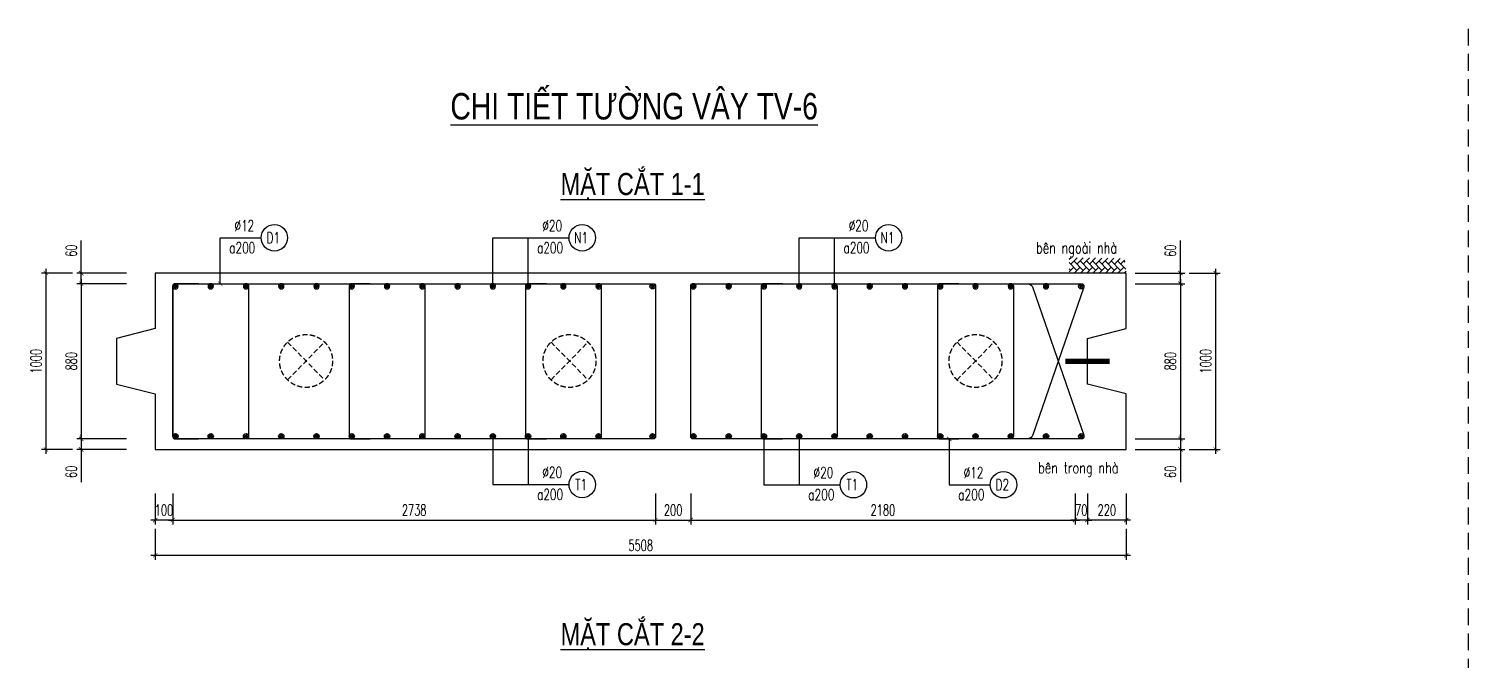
# Model space of a CAD drawing. Header units: millimetres. Extents: x -143483 to 1166745, y -1448440 to -1202244.
# Drawn here: x 269233 to 301892, y -1225931 to -1211610 of the extents above; entities that cross this region are included whole.
import ezdxf
from ezdxf.enums import TextEntityAlignment as Align

# ---------------------------------------------------------------- set-up
doc = ezdxf.new("R2010")
doc.units = ezdxf.units.MM
doc.header["$LTSCALE"] = 30
doc.header["$PDMODE"] = 3
doc.linetypes.add('DASHED', pattern=[19.05, 12.7, -6.35])
doc.layers.get('0').update_dxf_attribs({"lineweight": 9})
doc.layers.get('Defpoints').update_dxf_attribs({"lineweight": 9})
for name, color, linetype in [('ccu11-Cotthep', 9, 'Continuous'), ('ccu11-Dim', 8, 'Continuous'), ('ccu11-Hatch', 8, 'Continuous'), ('ccu11-Text', 31, 'Continuous'), ('ccu11-Thay', 7, 'Continuous'), ('ccu11-Thep', 4, 'Continuous'), ('ccu11-Thep doc', 4, 'Continuous'), ('ccu11-Thepdai', 6, 'Continuous')]:
    doc.layers.add(name, color=color, linetype=linetype)
doc.layers.add('ccu11-Khuat', color=9, linetype='DASHED', lineweight=30)
doc.styles.add('ccu11-dim', font='vnsimli.shx', dxfattribs={"width": 0.65, "bigfont": 'bigfont.shx'})
doc.styles.add('ccu11-VnAvH-B', font='VHAVANB.TTF')
doc.styles.add('ccu11-vnsimli', font='vnsimli.shx', dxfattribs={"width": 0.8, "bigfont": 'vns.shx'})
doc.styles.add('ccu11-vnsimple', font='vnsimple.shx', dxfattribs={"bigfont": 'bigfont.shx'})
doc.styles.add('ccu11_simli', font='vnsimli.shx', dxfattribs={"width": 0.8})
doc.dimstyles.new('ccu11-100', dxfattribs={"dimscale": 100, "dimtxt": 2.5, "dimasz": 1, "dimexe": 1, "dimexo": 2, "dimgap": 1, "dimtad": 1, "dimdec": 0, "dimdsep": 46, "dimtxsty": 'ccu11-dim', "dimblk": 'ARCHTICK', "dimcen": -1, "dimdle": 1, "dimclrd": 256, "dimclre": 256, "dimclrt": 3, "dimadec": 0, "dimazin": 2, "dimtfac": 0.1, "dimtdec": 0, "dimtmove": 0, "dimatfit": 1, "dimldrblk": 'ARCHTICK', "dimfxl": 0, "dimtvp": 0.833333, "dimtolj": 1, "dimtzin": 12, "dimarcsym": 0})
doc.dimstyles.new('ccu11-100x4', dxfattribs={"dimscale": 100, "dimtxt": 2.5, "dimasz": 1, "dimexe": 1, "dimexo": 2, "dimgap": 1, "dimtad": 1, "dimdec": 0, "dimlfac": 0.25, "dimdsep": 46, "dimtxsty": 'ccu11-dim', "dimblk": 'ARCHTICK', "dimcen": -1, "dimdle": 1, "dimclrd": 256, "dimclre": 256, "dimclrt": 3, "dimadec": 0, "dimazin": 2, "dimtfac": 0.1, "dimtdec": 0, "dimtmove": 0, "dimatfit": 1, "dimldrblk": 'ARCHTICK', "dimfxl": 0, "dimtvp": 0.833333, "dimtolj": 1, "dimtzin": 12, "dimarcsym": 0})

# ---------------------------------------------------------------- blocks, each defined once
blk = doc.blocks.new('MCT')
at = {"ltscale": 0.005}
for p, q in [((-0.49, 0), (0.49, 0)), ((0.35, -0.35), (-0.35, 0.35)), ((-0.35, -0.35), (0.35, 0.35)), ((0, -0.49), (0, 0.49))]:
    blk.add_line(p, q, dxfattribs=at)
blk.add_circle((0, 0), 0.492, dxfattribs=at)
blk = doc.blocks.new('*U1407')
at = {"layer": 'ccu11-Thep doc', "xscale": -121.9200000001001, "yscale": 121.9200000001001, "zscale": 121.92, "rotation": 270}
blk.add_blockref('MCT', (0, 0), dxfattribs=at)
blk = doc.blocks.new('*U1408')
at = {"layer": 'ccu11-Thep doc', "color": 0, "linetype": 'ByBlock', "lineweight": -2, "transparency": 16777216}
for p in [(0, 0), (800, 0), (1600, 0), (2400, 0), (3200, 0), (4000, 0), (4800, 0), (5600, 0), (6400, 0), (7200, 0), (8000, 0), (8800, 0), (9600, 0)]:
    blk.add_blockref('*U1407', p, dxfattribs=at)
blk = doc.blocks.new('*U1409')
at = {"layer": 'ccu11-Thep doc', "xscale": -121.9200000001001, "yscale": 121.9200000001001, "zscale": 121.92, "rotation": 270}
blk.add_blockref('MCT', (0, 0), dxfattribs=at)
blk = doc.blocks.new('*U1410')
at = {"layer": 'ccu11-Thep doc', "color": 0, "linetype": 'ByBlock', "lineweight": -2, "transparency": 16777216}
for p in [(0, 0), (800, 0), (1600, 0), (2400, 0), (3200, 0), (4000, 0), (4800, 0), (5600, 0), (6400, 0), (7200, 0), (8000, 0), (8800, 0), (9600, 0)]:
    blk.add_blockref('*U1409', p, dxfattribs=at)
blk = doc.blocks.new('*U1411')
at = {"layer": 'ccu11-Thep doc', "xscale": -121.9200000001001, "yscale": 121.9200000001001, "zscale": 121.92, "rotation": 270}
blk.add_blockref('MCT', (0, 0), dxfattribs=at)
blk = doc.blocks.new('*U1412')
at = {"layer": 'ccu11-Thep doc', "color": 0, "linetype": 'ByBlock', "lineweight": -2, "transparency": 16777216}
for p in [(0, 0), (800, 0), (1600, 0), (2400, 0), (3200, 0), (4000, 0), (4800, 0), (5600, 0), (6400, 0), (7200, 0), (8000, 0)]:
    blk.add_blockref('*U1411', p, dxfattribs=at)
blk = doc.blocks.new('*U1413')
at = {"layer": 'ccu11-Thep doc', "xscale": -121.9200000001001, "yscale": 121.9200000001001, "zscale": 121.92, "rotation": 270}
blk.add_blockref('MCT', (0, 0), dxfattribs=at)
blk = doc.blocks.new('*U1414')
at = {"layer": 'ccu11-Thep doc', "color": 0, "linetype": 'ByBlock', "lineweight": -2, "transparency": 16777216}
for p in [(0, 0), (800, 0), (1600, 0), (2400, 0), (3200, 0), (4000, 0), (4800, 0), (5600, 0), (6400, 0), (7200, 0), (8000, 0)]:
    blk.add_blockref('*U1413', p, dxfattribs=at)
blk = doc.blocks.new('_ARCHTICK')
at = {"color": 0, "linetype": 'ByBlock', "const_width": 0.15}
blk.add_lwpolyline([(-0.5, -0.5), (0.5, 0.5)], dxfattribs=at)
blk = doc.blocks.new('*D2418')
at = {"layer": 'ccu11-Dim', "linetype": 'ByBlock', "lineweight": -2, "ltscale": 30, "transparency": 16777216}
for p, q in [((270422, -1217151), (270422, -1216411)), ((271450, -1217151), (270322, -1217151)), ((270422, -1217391), (270422, -1217151)), ((271450, -1217391), (270322, -1217391)), ((270422, -1217391), (270422, -1217491))]:
    blk.add_line(p, q, dxfattribs=at)
at = {"layer": 'Defpoints', "color": 0, "linetype": 'ByBlock', "ltscale": 30, "transparency": 16777216}
for p in [(271650, -1217151), (270422, -1217391), (271650, -1217391)]:
    blk.add_point(p, dxfattribs=at)
at = {"layer": 'ccu11-Dim', "linetype": 'ByBlock', "lineweight": -2, "ltscale": 30, "transparency": 16777216, "xscale": 100, "yscale": 100, "zscale": 100}
for p, rotation in [((270422, -1217151), 270), ((270422, -1217391), 90)]:
    blk.add_blockref('_ARCHTICK', p, dxfattribs=dict(at, rotation=rotation))
at = {"layer": 'ccu11-Dim', "color": 3, "linetype": 'ByBlock', "ltscale": 30, "transparency": 16777216, "insert": (270197, -1216643), "char_height": 250, "attachment_point": 5, "rotation": 90, "style": 'ccu11-dim'}
blk.add_mtext('\\A1;60', dxfattribs=at)
blk = doc.blocks.new('*D2419')
at = {"layer": 'ccu11-Dim', "linetype": 'ByBlock', "lineweight": -2, "ltscale": 30, "transparency": 16777216}
for p, q in [((271450, -1217391), (270322, -1217391)), ((270422, -1217291), (270422, -1221011)), ((271450, -1220911), (270322, -1220911))]:
    blk.add_line(p, q, dxfattribs=at)
at = {"layer": 'Defpoints', "color": 0, "linetype": 'ByBlock', "ltscale": 30, "transparency": 16777216}
for p in [(271650, -1217391), (270422, -1220911), (271650, -1220911)]:
    blk.add_point(p, dxfattribs=at)
at = {"layer": 'ccu11-Dim', "linetype": 'ByBlock', "lineweight": -2, "ltscale": 30, "transparency": 16777216, "xscale": 100, "yscale": 100, "zscale": 100}
for p, rotation in [((270422, -1217391), 90), ((270422, -1220911), 270)]:
    blk.add_blockref('_ARCHTICK', p, dxfattribs=dict(at, rotation=rotation))
at = {"layer": 'ccu11-Dim', "color": 3, "linetype": 'ByBlock', "ltscale": 30, "transparency": 16777216, "insert": (270197, -1219151), "char_height": 250, "attachment_point": 5, "rotation": 90, "style": 'ccu11-dim'}
blk.add_mtext('\\A1;880', dxfattribs=at)
blk = doc.blocks.new('*D2420')
at = {"layer": 'ccu11-Dim', "linetype": 'ByBlock', "lineweight": -2, "ltscale": 30, "transparency": 16777216}
for p, q in [((270422, -1220911), (270422, -1220811)), ((271450, -1220911), (270322, -1220911)), ((270422, -1220911), (270422, -1221151)), ((271450, -1221151), (270322, -1221151)), ((270422, -1221151), (270422, -1221890))]:
    blk.add_line(p, q, dxfattribs=at)
at = {"layer": 'Defpoints', "color": 0, "linetype": 'ByBlock', "ltscale": 30, "transparency": 16777216}
for p in [(270422, -1220911), (271650, -1220911), (271650, -1221151)]:
    blk.add_point(p, dxfattribs=at)
at = {"layer": 'ccu11-Dim', "linetype": 'ByBlock', "lineweight": -2, "ltscale": 30, "transparency": 16777216, "xscale": 100, "yscale": 100, "zscale": 100}
for p, rotation in [((270422, -1220911), 270), ((270422, -1221151), 90)]:
    blk.add_blockref('_ARCHTICK', p, dxfattribs=dict(at, rotation=rotation))
at = {"layer": 'ccu11-Dim', "color": 3, "linetype": 'ByBlock', "ltscale": 30, "transparency": 16777216, "insert": (270197, -1221659), "char_height": 250, "attachment_point": 5, "rotation": 90, "style": 'ccu11-dim'}
blk.add_mtext('\\A1;60', dxfattribs=at)
blk = doc.blocks.new('*D2421')
at = {"layer": 'ccu11-Dim', "linetype": 'ByBlock', "lineweight": -2, "ltscale": 30, "transparency": 16777216}
for p, q in [((270222, -1217151), (269522, -1217151)), ((269622, -1217051), (269622, -1221251)), ((270222, -1221151), (269522, -1221151))]:
    blk.add_line(p, q, dxfattribs=at)
at = {"layer": 'Defpoints', "color": 0, "linetype": 'ByBlock', "ltscale": 30, "transparency": 16777216}
for p in [(270422, -1217151), (269622, -1221151), (270422, -1221151)]:
    blk.add_point(p, dxfattribs=at)
at = {"layer": 'ccu11-Dim', "linetype": 'ByBlock', "lineweight": -2, "ltscale": 30, "transparency": 16777216, "xscale": 100, "yscale": 100, "zscale": 100}
for p, rotation in [((269622, -1217151), 90), ((269622, -1221151), 270)]:
    blk.add_blockref('_ARCHTICK', p, dxfattribs=dict(at, rotation=rotation))
at = {"layer": 'ccu11-Dim', "color": 3, "linetype": 'ByBlock', "ltscale": 30, "transparency": 16777216, "insert": (269397, -1219151), "char_height": 250, "attachment_point": 5, "rotation": 90, "style": 'ccu11-dim'}
blk.add_mtext('\\A1;1000', dxfattribs=at)
blk = doc.blocks.new('*D2422')
at = {"layer": 'ccu11-Dim', "linetype": 'ByBlock', "lineweight": -2, "ltscale": 30, "transparency": 16777216}
for p, q in [((293253, -1222151), (293253, -1222851)), ((294133, -1222151), (294133, -1222851)), ((294233, -1222751), (293153, -1222751))]:
    blk.add_line(p, q, dxfattribs=at)
at = {"layer": 'Defpoints', "color": 0, "linetype": 'ByBlock', "ltscale": 30, "transparency": 16777216}
for p in [(293253, -1221951), (294133, -1221951), (293253, -1222751)]:
    blk.add_point(p, dxfattribs=at)
at = {"layer": 'ccu11-Dim', "linetype": 'ByBlock', "lineweight": -2, "ltscale": 30, "transparency": 16777216, "xscale": 100, "yscale": 100, "zscale": 100, "rotation": 180}
blk.add_blockref('_ARCHTICK', (293253, -1222751), dxfattribs=at)
at = {"layer": 'ccu11-Dim', "linetype": 'ByBlock', "lineweight": -2, "ltscale": 30, "transparency": 16777216, "xscale": 100, "yscale": 100, "zscale": 100}
blk.add_blockref('_ARCHTICK', (294133, -1222751), dxfattribs=at)
at = {"layer": 'ccu11-Dim', "color": 3, "linetype": 'ByBlock', "ltscale": 30, "transparency": 16777216, "insert": (293693, -1222526), "char_height": 250, "attachment_point": 5, "style": 'ccu11-dim'}
blk.add_mtext('\\A1;220', dxfattribs=at)
blk = doc.blocks.new('*D2423')
at = {"layer": 'ccu11-Dim', "linetype": 'ByBlock', "lineweight": -2, "ltscale": 30, "transparency": 16777216}
for p, q in [((272101, -1222951), (272101, -1223651)), ((294133, -1222951), (294133, -1223651)), ((272001, -1223551), (294233, -1223551))]:
    blk.add_line(p, q, dxfattribs=at)
at = {"layer": 'Defpoints', "color": 0, "linetype": 'ByBlock', "ltscale": 30, "transparency": 16777216}
for p in [(272101, -1222751), (294133, -1222751), (294133, -1223551)]:
    blk.add_point(p, dxfattribs=at)
at = {"layer": 'ccu11-Dim', "linetype": 'ByBlock', "lineweight": -2, "ltscale": 30, "transparency": 16777216, "xscale": 100, "yscale": 100, "zscale": 100, "rotation": 180}
blk.add_blockref('_ARCHTICK', (272101, -1223551), dxfattribs=at)
at = {"layer": 'ccu11-Dim', "linetype": 'ByBlock', "lineweight": -2, "ltscale": 30, "transparency": 16777216, "xscale": 100, "yscale": 100, "zscale": 100}
blk.add_blockref('_ARCHTICK', (294133, -1223551), dxfattribs=at)
at = {"layer": 'ccu11-Dim', "color": 3, "linetype": 'ByBlock', "ltscale": 30, "transparency": 16777216, "insert": (283117, -1223326), "char_height": 250, "attachment_point": 5, "style": 'ccu11-dim'}
blk.add_mtext('\\A1;5508', dxfattribs=at)
blk = doc.blocks.new('*D2424')
at = {"layer": 'ccu11-Dim', "linetype": 'ByBlock', "lineweight": -2, "ltscale": 30, "transparency": 16777216}
for p, q in [((292973, -1222151), (292973, -1222851)), ((293253, -1222151), (293253, -1222851)), ((292973, -1222751), (292873, -1222751)), ((293253, -1222751), (292973, -1222751)), ((293253, -1222751), (293353, -1222751))]:
    blk.add_line(p, q, dxfattribs=at)
at = {"layer": 'Defpoints', "color": 0, "linetype": 'ByBlock', "ltscale": 30, "transparency": 16777216}
for p in [(292973, -1221951), (293253, -1221951), (292973, -1222751)]:
    blk.add_point(p, dxfattribs=at)
at = {"layer": 'ccu11-Dim', "linetype": 'ByBlock', "lineweight": -2, "ltscale": 30, "transparency": 16777216, "xscale": 100, "yscale": 100, "zscale": 100}
blk.add_blockref('_ARCHTICK', (292973, -1222751), dxfattribs=at)
at = {"layer": 'ccu11-Dim', "linetype": 'ByBlock', "lineweight": -2, "ltscale": 30, "transparency": 16777216, "xscale": 100, "yscale": 100, "zscale": 100, "rotation": 180}
blk.add_blockref('_ARCHTICK', (293253, -1222751), dxfattribs=at)
at = {"layer": 'ccu11-Dim', "color": 3, "linetype": 'ByBlock', "ltscale": 30, "transparency": 16777216, "insert": (293113, -1222526), "char_height": 250, "attachment_point": 5, "style": 'ccu11-dim'}
blk.add_mtext('\\A1;70', dxfattribs=at)
blk = doc.blocks.new('*D2425')
at = {"layer": 'ccu11-Dim', "linetype": 'ByBlock', "lineweight": -2, "ltscale": 30, "transparency": 16777216}
for p, q in [((283452, -1222151), (283452, -1222851)), ((284252, -1222151), (284252, -1222851)), ((283352, -1222751), (284352, -1222751))]:
    blk.add_line(p, q, dxfattribs=at)
at = {"layer": 'Defpoints', "color": 0, "linetype": 'ByBlock', "ltscale": 30, "transparency": 16777216}
for p in [(283452, -1221951), (284252, -1221951), (284252, -1222751)]:
    blk.add_point(p, dxfattribs=at)
at = {"layer": 'ccu11-Dim', "linetype": 'ByBlock', "lineweight": -2, "ltscale": 30, "transparency": 16777216, "xscale": 100, "yscale": 100, "zscale": 100, "rotation": 180}
blk.add_blockref('_ARCHTICK', (283452, -1222751), dxfattribs=at)
at = {"layer": 'ccu11-Dim', "linetype": 'ByBlock', "lineweight": -2, "ltscale": 30, "transparency": 16777216, "xscale": 100, "yscale": 100, "zscale": 100}
blk.add_blockref('_ARCHTICK', (284252, -1222751), dxfattribs=at)
at = {"layer": 'ccu11-Dim', "color": 3, "linetype": 'ByBlock', "ltscale": 30, "transparency": 16777216, "insert": (283852, -1222526), "char_height": 250, "attachment_point": 5, "style": 'ccu11-dim'}
blk.add_mtext('\\A1;200', dxfattribs=at)
blk = doc.blocks.new('*D2426')
at = {"layer": 'ccu11-Dim', "linetype": 'ByBlock', "lineweight": -2, "ltscale": 30, "transparency": 16777216}
for p, q in [((284252, -1222151), (284252, -1222851)), ((292973, -1222151), (292973, -1222851)), ((284152, -1222751), (293073, -1222751))]:
    blk.add_line(p, q, dxfattribs=at)
at = {"layer": 'Defpoints', "color": 0, "linetype": 'ByBlock', "ltscale": 30, "transparency": 16777216}
for p in [(284252, -1221951), (292973, -1221951), (292973, -1222751)]:
    blk.add_point(p, dxfattribs=at)
at = {"layer": 'ccu11-Dim', "linetype": 'ByBlock', "lineweight": -2, "ltscale": 30, "transparency": 16777216, "xscale": 100, "yscale": 100, "zscale": 100, "rotation": 180}
blk.add_blockref('_ARCHTICK', (284252, -1222751), dxfattribs=at)
at = {"layer": 'ccu11-Dim', "linetype": 'ByBlock', "lineweight": -2, "ltscale": 30, "transparency": 16777216, "xscale": 100, "yscale": 100, "zscale": 100}
blk.add_blockref('_ARCHTICK', (292973, -1222751), dxfattribs=at)
at = {"layer": 'ccu11-Dim', "color": 3, "linetype": 'ByBlock', "ltscale": 30, "transparency": 16777216, "insert": (288613, -1222526), "char_height": 250, "attachment_point": 5, "style": 'ccu11-dim'}
blk.add_mtext('\\A1;2180', dxfattribs=at)
blk = doc.blocks.new('*D2427')
at = {"layer": 'ccu11-Dim', "linetype": 'ByBlock', "lineweight": -2, "ltscale": 30, "transparency": 16777216}
for p, q in [((272501, -1222151), (272501, -1222851)), ((283452, -1222151), (283452, -1222851)), ((272401, -1222751), (283552, -1222751))]:
    blk.add_line(p, q, dxfattribs=at)
at = {"layer": 'Defpoints', "color": 0, "linetype": 'ByBlock', "ltscale": 30, "transparency": 16777216}
for p in [(272501, -1221951), (283452, -1221951), (283452, -1222751)]:
    blk.add_point(p, dxfattribs=at)
at = {"layer": 'ccu11-Dim', "linetype": 'ByBlock', "lineweight": -2, "ltscale": 30, "transparency": 16777216, "xscale": 100, "yscale": 100, "zscale": 100, "rotation": 180}
blk.add_blockref('_ARCHTICK', (272501, -1222751), dxfattribs=at)
at = {"layer": 'ccu11-Dim', "linetype": 'ByBlock', "lineweight": -2, "ltscale": 30, "transparency": 16777216, "xscale": 100, "yscale": 100, "zscale": 100}
blk.add_blockref('_ARCHTICK', (283452, -1222751), dxfattribs=at)
at = {"layer": 'ccu11-Dim', "color": 3, "linetype": 'ByBlock', "ltscale": 30, "transparency": 16777216, "insert": (277977, -1222526), "char_height": 250, "attachment_point": 5, "style": 'ccu11-dim'}
blk.add_mtext('\\A1;2738', dxfattribs=at)
blk = doc.blocks.new('*D2428')
at = {"layer": 'ccu11-Dim', "linetype": 'ByBlock', "lineweight": -2, "ltscale": 30, "transparency": 16777216}
for p, q in [((272101, -1222151), (272101, -1222851)), ((272501, -1222151), (272501, -1222851)), ((272101, -1222751), (272001, -1222751)), ((272501, -1222751), (272101, -1222751)), ((272501, -1222751), (272601, -1222751))]:
    blk.add_line(p, q, dxfattribs=at)
at = {"layer": 'Defpoints', "color": 0, "linetype": 'ByBlock', "ltscale": 30, "transparency": 16777216}
for p in [(272101, -1221951), (272501, -1221951), (272101, -1222751)]:
    blk.add_point(p, dxfattribs=at)
at = {"layer": 'ccu11-Dim', "linetype": 'ByBlock', "lineweight": -2, "ltscale": 30, "transparency": 16777216, "xscale": 100, "yscale": 100, "zscale": 100}
blk.add_blockref('_ARCHTICK', (272101, -1222751), dxfattribs=at)
at = {"layer": 'ccu11-Dim', "linetype": 'ByBlock', "lineweight": -2, "ltscale": 30, "transparency": 16777216, "xscale": 100, "yscale": 100, "zscale": 100, "rotation": 180}
blk.add_blockref('_ARCHTICK', (272501, -1222751), dxfattribs=at)
at = {"layer": 'ccu11-Dim', "color": 3, "linetype": 'ByBlock', "ltscale": 30, "transparency": 16777216, "insert": (272301, -1222526), "char_height": 250, "attachment_point": 5, "style": 'ccu11-dim'}
blk.add_mtext('\\A1;100', dxfattribs=at)
blk = doc.blocks.new('SHD')
at = {"layer": 'ccu11-Cotthep'}
blk.add_circle((300, 0), 300, dxfattribs=at)
at = {"layer": 'ccu11-Cotthep', "color": 31, "style": 'ccu11_simli', "width": 0.8}
blk.add_attdef('DK', text='', height=250, dxfattribs=at).set_placement((-101, 65), align=Align.BOTTOM_RIGHT)
blk.add_attdef('KH', text='', height=250, dxfattribs=at).set_placement((300, 0), align=Align.MIDDLE)
blk.add_attdef('KC', text='', height=250, dxfattribs=at).set_placement((-101, -142), align=Align.TOP_RIGHT)
blk = doc.blocks.new('*D2429')
at = {"layer": 'ccu11-Dim', "linetype": 'ByBlock', "lineweight": -2, "ltscale": 30, "transparency": 16777216}
for p, q in [((295362, -1217151), (295362, -1216411)), ((294333, -1217151), (295462, -1217151)), ((295362, -1217391), (295362, -1217151)), ((294333, -1217391), (295462, -1217391)), ((295362, -1217391), (295362, -1217491))]:
    blk.add_line(p, q, dxfattribs=at)
at = {"layer": 'Defpoints', "color": 0, "linetype": 'ByBlock', "ltscale": 30, "transparency": 16777216}
for p in [(294133, -1217151), (294133, -1217391), (295362, -1217391)]:
    blk.add_point(p, dxfattribs=at)
at = {"layer": 'ccu11-Dim', "linetype": 'ByBlock', "lineweight": -2, "ltscale": 30, "transparency": 16777216, "xscale": 100, "yscale": 100, "zscale": 100}
for p, rotation in [((295362, -1217151), 270), ((295362, -1217391), 90)]:
    blk.add_blockref('_ARCHTICK', p, dxfattribs=dict(at, rotation=rotation))
at = {"layer": 'ccu11-Dim', "color": 3, "linetype": 'ByBlock', "ltscale": 30, "transparency": 16777216, "insert": (295137, -1216643), "char_height": 250, "attachment_point": 5, "rotation": 90, "style": 'ccu11-dim'}
blk.add_mtext('\\A1;60', dxfattribs=at)
blk = doc.blocks.new('*D2430')
at = {"layer": 'ccu11-Dim', "linetype": 'ByBlock', "lineweight": -2, "ltscale": 30, "transparency": 16777216}
for p, q in [((294333, -1217391), (295462, -1217391)), ((295362, -1217291), (295362, -1221011)), ((294333, -1220911), (295462, -1220911))]:
    blk.add_line(p, q, dxfattribs=at)
at = {"layer": 'Defpoints', "color": 0, "linetype": 'ByBlock', "ltscale": 30, "transparency": 16777216}
for p in [(294133, -1217391), (294133, -1220911), (295362, -1220911)]:
    blk.add_point(p, dxfattribs=at)
at = {"layer": 'ccu11-Dim', "linetype": 'ByBlock', "lineweight": -2, "ltscale": 30, "transparency": 16777216, "xscale": 100, "yscale": 100, "zscale": 100}
for p, rotation in [((295362, -1217391), 90), ((295362, -1220911), 270)]:
    blk.add_blockref('_ARCHTICK', p, dxfattribs=dict(at, rotation=rotation))
at = {"layer": 'ccu11-Dim', "color": 3, "linetype": 'ByBlock', "ltscale": 30, "transparency": 16777216, "insert": (295137, -1219151), "char_height": 250, "attachment_point": 5, "rotation": 90, "style": 'ccu11-dim'}
blk.add_mtext('\\A1;880', dxfattribs=at)
blk = doc.blocks.new('*D2431')
at = {"layer": 'ccu11-Dim', "linetype": 'ByBlock', "lineweight": -2, "ltscale": 30, "transparency": 16777216}
for p, q in [((295362, -1220911), (295362, -1220811)), ((294333, -1220911), (295462, -1220911)), ((295362, -1220911), (295362, -1221151)), ((294333, -1221151), (295462, -1221151)), ((295362, -1221151), (295362, -1221890))]:
    blk.add_line(p, q, dxfattribs=at)
at = {"layer": 'Defpoints', "color": 0, "linetype": 'ByBlock', "ltscale": 30, "transparency": 16777216}
for p in [(294133, -1220911), (295362, -1220911), (294133, -1221151)]:
    blk.add_point(p, dxfattribs=at)
at = {"layer": 'ccu11-Dim', "linetype": 'ByBlock', "lineweight": -2, "ltscale": 30, "transparency": 16777216, "xscale": 100, "yscale": 100, "zscale": 100}
for p, rotation in [((295362, -1220911), 270), ((295362, -1221151), 90)]:
    blk.add_blockref('_ARCHTICK', p, dxfattribs=dict(at, rotation=rotation))
at = {"layer": 'ccu11-Dim', "color": 3, "linetype": 'ByBlock', "ltscale": 30, "transparency": 16777216, "insert": (295137, -1221659), "char_height": 250, "attachment_point": 5, "rotation": 90, "style": 'ccu11-dim'}
blk.add_mtext('\\A1;60', dxfattribs=at)
blk = doc.blocks.new('*D2432')
at = {"layer": 'ccu11-Dim', "linetype": 'ByBlock', "lineweight": -2, "ltscale": 30, "transparency": 16777216}
for p, q in [((295562, -1217151), (296262, -1217151)), ((296162, -1217051), (296162, -1221251)), ((295562, -1221151), (296262, -1221151))]:
    blk.add_line(p, q, dxfattribs=at)
at = {"layer": 'Defpoints', "color": 0, "linetype": 'ByBlock', "ltscale": 30, "transparency": 16777216}
for p in [(295362, -1217151), (295362, -1221151), (296162, -1221151)]:
    blk.add_point(p, dxfattribs=at)
at = {"layer": 'ccu11-Dim', "linetype": 'ByBlock', "lineweight": -2, "ltscale": 30, "transparency": 16777216, "xscale": 100, "yscale": 100, "zscale": 100}
for p, rotation in [((296162, -1217151), 90), ((296162, -1221151), 270)]:
    blk.add_blockref('_ARCHTICK', p, dxfattribs=dict(at, rotation=rotation))
at = {"layer": 'ccu11-Dim', "color": 3, "linetype": 'ByBlock', "ltscale": 30, "transparency": 16777216, "insert": (295937, -1219151), "char_height": 250, "attachment_point": 5, "rotation": 90, "style": 'ccu11-dim'}
blk.add_mtext('\\A1;1000', dxfattribs=at)

msp = doc.modelspace()

# ---------------------------------------------------------------- hatches: boundary and pattern name
at = {"layer": 'ccu11-Hatch', "ltscale": 10}
h = msp.add_hatch(dxfattribs=at)
h.set_pattern_fill('AR-HBONE', color=256, scale=25, angle=270, style=0)
h.set_pattern_definition([(45, (-2969009.52, 559305.45), (141.4213562, 4e-14), [300, -100]), (315, (-2968938.81, 559376.16), (141.4213562, 4e-14), [300, -100])])
h.paths.add_polyline_path([(292840.98, -1216798.02), (292840.98, -1217150.75), (294133.34, -1217150.75), (294090.48, -1216819.44)])

# ---------------------------------------------------------------- linework, layer by layer
at = {"layer": 'ccu11-Khuat'}
msp.add_line((301892.29, -1211609.82), (301892.29, -1268677.68), dxfattribs=at)
at = {"layer": 'ccu11-Khuat', "ltscale": 0.3}
for p, q in [((275104.44, -1218715.04), (275942.67, -1219573.74)), ((275104.44, -1219573.74), (275942.67, -1218715.04)), ((281082.34, -1218715.04), (281920.57, -1219573.74)), ((281082.34, -1219573.74), (281920.57, -1218715.04)), ((290294.22, -1218715.04), (291132.46, -1219573.74)), ((290294.22, -1219573.74), (291132.46, -1218715.04))]:
    msp.add_line(p, q, dxfattribs=at)
for centre in [(275523.55, -1219144.39), (281501.46, -1219144.39), (290713.34, -1219144.39)]:
    msp.add_circle(centre, 600, dxfattribs=at)
at = {"layer": 'ccu11-Thay'}
msp.add_lwpolyline([(272101.34, -1221150.75), (294133.34, -1221150.75), (294133.34, -1219890.75), (293253.57, -1219670.75), (293253.57, -1218630.75), (294133.34, -1218410.75), (294133.34, -1217150.75), (272101.34, -1217150.75), (272101.34, -1218410.75), (271221.57, -1218630.75), (271221.57, -1219670.75), (272101.34, -1219890.75)], close=True, dxfattribs=at)
at = {"layer": 'ccu11-Thep', "const_width": 120}
msp.add_lwpolyline([(292753.34, -1219150.75), (293753.34, -1219150.75)], dxfattribs=at)
at = {"layer": 'ccu11-Thepdai'}
for points in [[(273085.34, -1217390.75), (272561.34, -1217390.75, 0.41421356), (272501.34, -1217450.75), (272501.34, -1220850.75, 0.41421356), (272561.34, -1220910.75), (273085.34, -1220910.75)], [(283403.34, -1220910.75), (272561.34, -1220910.75, -0.41421356), (272501.34, -1220850.75), (272501.34, -1217440.75, -0.41421356), (272551.34, -1217390.75), (283403.34, -1217390.75, -0.41421356), (283453.34, -1217440.75), (283453.34, -1220860.75, -0.41421356), (283403.34, -1220910.75)], [(273741.34, -1217390.75), (274161.34, -1217390.75, -0.41421356), (274221.34, -1217450.75), (274221.34, -1220850.75, -0.41421356), (274161.34, -1220910.75), (273741.34, -1220910.75)], [(276981.34, -1217390.75), (276561.34, -1217390.75, 0.41421356), (276501.34, -1217450.75), (276501.34, -1220850.75, 0.41421356), (276561.34, -1220910.75), (276981.34, -1220910.75)], [(277741.34, -1217390.75), (278161.34, -1217390.75, -0.41421356), (278221.34, -1217450.75), (278221.34, -1220850.75, -0.41421356), (278161.34, -1220910.75), (277741.34, -1220910.75)], [(280981.34, -1217390.75), (280561.34, -1217390.75, 0.41421356), (280501.34, -1217450.75), (280501.34, -1220850.75, 0.41421356), (280561.34, -1220910.75), (280981.34, -1220910.75)], [(281741.34, -1217390.75), (282161.34, -1217390.75, -0.41421356), (282221.34, -1217450.75), (282221.34, -1220850.75, -0.41421356), (282161.34, -1220910.75), (281741.34, -1220910.75)], [(291185.14, -1217390.75), (291905.61, -1217390.75, -0.23620228), (292017.37, -1217483.5), (293171.25, -1220830.25, -0.5204497), (293114.86, -1220910.75), (284303.34, -1220910.75, -0.41421356), (284253.34, -1220860.75), (284253.34, -1217440.75, -0.41421356), (284303.34, -1217390.75), (293114.86, -1217390.75, -0.5204497), (293171.25, -1217471.25), (292017.37, -1220818, -0.23620228), (291905.61, -1220910.75), (291185.14, -1220910.75)], [(286333.34, -1217390.75), (285913.34, -1217390.75, 0.41421356), (285853.34, -1217450.75), (285853.34, -1220850.75, 0.41421356), (285913.34, -1220910.75), (286333.34, -1220910.75)], [(287093.34, -1217390.75), (287513.34, -1217390.75, -0.41421356), (287573.34, -1217450.75), (287573.34, -1220850.75, -0.41421356), (287513.34, -1220910.75), (287093.34, -1220910.75)], [(290333.34, -1217390.75), (289913.34, -1217390.75, 0.41421356), (289853.34, -1217450.75), (289853.34, -1220850.75, 0.41421356), (289913.34, -1220910.75), (290333.34, -1220910.75)], [(291093.34, -1217390.75), (291513.34, -1217390.75, -0.41421356), (291573.34, -1217450.75), (291573.34, -1220850.75, -0.41421356), (291513.34, -1220910.75), (291093.34, -1220910.75)]]:
    msp.add_lwpolyline(points, format="xyb", dxfattribs=at)

# ---------------------------------------------------------------- block references
at = {"layer": 'ccu11-Cotthep'}
ref = msp.add_blockref('SHD', (274504.02, -1216350.39), dxfattribs=at)
ref.add_attrib('KH', 'D1', dxfattribs={"color": 31, "height": 250, "style": 'ccu11-vnsimple', "width": 0.7}).set_placement((274779.02, -1216350.39), align=Align.MIDDLE_CENTER)
ref.add_attrib('KC', 'a200', dxfattribs={"color": 31, "height": 250, "style": 'ccu11-vnsimple', "width": 0.7}).set_placement((274075.44, -1216450.39), align=Align.TOP_CENTER)
ref.add_attrib('DK', '`12', dxfattribs={"color": 31, "height": 250, "style": 'ccu11-vnsimple', "width": 0.7}).set_placement((274123.24, -1216275.39), align=Align.BOTTOM_CENTER)
ref = msp.add_blockref('SHD', (281490.34, -1216350.39), dxfattribs=at)
ref.add_attrib('KH', 'N1', dxfattribs={"color": 31, "height": 250, "style": 'ccu11-vnsimple', "width": 0.7}).set_placement((281765.34, -1216350.39), align=Align.MIDDLE_CENTER)
ref.add_attrib('KC', 'a200', dxfattribs={"color": 31, "height": 250, "style": 'ccu11-vnsimple', "width": 0.7}).set_placement((281061.76, -1216450.39), align=Align.TOP_CENTER)
ref.add_attrib('DK', '`20', dxfattribs={"color": 31, "height": 250, "style": 'ccu11-vnsimple', "width": 0.7}).set_placement((281109.56, -1216275.39), align=Align.BOTTOM_CENTER)
ref = msp.add_blockref('SHD', (288442.34, -1216350.39), dxfattribs=at)
ref.add_attrib('KH', 'N1', dxfattribs={"color": 31, "height": 250, "style": 'ccu11-vnsimple', "width": 0.7}).set_placement((288717.34, -1216350.39), align=Align.MIDDLE_CENTER)
ref.add_attrib('KC', 'a200', dxfattribs={"color": 31, "height": 250, "style": 'ccu11-vnsimple', "width": 0.7}).set_placement((288013.76, -1216450.39), align=Align.TOP_CENTER)
ref.add_attrib('DK', '`20', dxfattribs={"color": 31, "height": 250, "style": 'ccu11-vnsimple', "width": 0.7}).set_placement((288061.56, -1216275.39), align=Align.BOTTOM_CENTER)
ref = msp.add_blockref('SHD', (281490.34, -1221946.11), dxfattribs=at)
ref.add_attrib('KH', 'T1', dxfattribs={"color": 31, "height": 250, "style": 'ccu11-vnsimple', "width": 0.7}).set_placement((281765.34, -1221946.11), align=Align.MIDDLE_CENTER)
ref.add_attrib('KC', 'a200', dxfattribs={"color": 31, "height": 250, "style": 'ccu11-vnsimple', "width": 0.7}).set_placement((281061.76, -1222046.11), align=Align.TOP_CENTER)
ref.add_attrib('DK', '`20', dxfattribs={"color": 31, "height": 250, "style": 'ccu11-vnsimple', "width": 0.7}).set_placement((281109.56, -1221871.11), align=Align.BOTTOM_CENTER)
ref = msp.add_blockref('SHD', (287642.34, -1221951.11), dxfattribs=at)
ref.add_attrib('KH', 'T1', dxfattribs={"color": 31, "height": 250, "style": 'ccu11-vnsimple', "width": 0.7}).set_placement((287917.34, -1221951.11), align=Align.MIDDLE_CENTER)
ref.add_attrib('KC', 'a200', dxfattribs={"color": 31, "height": 250, "style": 'ccu11-vnsimple', "width": 0.7}).set_placement((287213.76, -1222051.11), align=Align.TOP_CENTER)
ref.add_attrib('DK', '`20', dxfattribs={"color": 31, "height": 250, "style": 'ccu11-vnsimple', "width": 0.7}).set_placement((287261.56, -1221876.11), align=Align.BOTTOM_CENTER)
ref = msp.add_blockref('SHD', (291048.2, -1221951.11), dxfattribs=at)
ref.add_attrib('KH', 'D2', dxfattribs={"color": 31, "height": 250, "style": 'ccu11-vnsimple', "width": 0.7}).set_placement((291323.2, -1221951.11), align=Align.MIDDLE_CENTER)
ref.add_attrib('KC', 'a200', dxfattribs={"color": 31, "height": 250, "style": 'ccu11-vnsimple', "width": 0.7}).set_placement((290619.62, -1222051.11), align=Align.TOP_CENTER)
ref.add_attrib('DK', '`12', dxfattribs={"color": 31, "height": 250, "style": 'ccu11-vnsimple', "width": 0.7}).set_placement((290667.41, -1221876.11), align=Align.BOTTOM_CENTER)
at = {"layer": 'ccu11-Thep doc'}
for name, p in [('*U1408', (272561.34, -1217450.75)), ('*U1412', (284313.34, -1217450.75))]:
    msp.add_blockref(name, p, dxfattribs=at)
at = {"layer": 'ccu11-Thep doc', "xscale": 121.9200000001001, "yscale": 121.9200000001001, "zscale": 121.9200000001001, "rotation": 90.00000000000001}
for p in [(283385.69, -1217450.75), (293113.69, -1217450.75), (283385.69, -1220850.75), (293113.69, -1220850.75)]:
    msp.add_blockref('MCT', p, dxfattribs=at)
at = {"layer": 'ccu11-Thep doc', "xscale": -1, "rotation": 180}
for name, p in [('*U1410', (272561.34, -1220850.75)), ('*U1414', (284313.34, -1220850.75))]:
    msp.add_blockref(name, p, dxfattribs=at)

# ---------------------------------------------------------------- texts
at = {"layer": 'ccu11-Text', "style": 'ccu11-VnAvH-B', "width": 0.8}
msp.add_text('%%UCHI TIÕT t\xadêng v©y tv-6', height=600, dxfattribs=at).set_placement((282967.35, -1213666.3), align=Align.CENTER)
at = {"layer": 'ccu11-Text', "color": 1, "style": 'ccu11-VnAvH-B', "width": 0.8}
msp.add_text('%%UmÆt c¾t 1-1', height=500, dxfattribs=at).set_placement((282933.34, -1215380.62), align=Align.CENTER)
at = {"layer": 'ccu11-Text', "linetype": 'Continuous', "style": 'ccu11-vnsimli', "width": 0.75}
for s, p in [('bªn ngoµi nhµ', (293005.75, -1216702.6)), ('bªn trong nhµ', (293045.93, -1221689.21))]:
    msp.add_text(s, height=250, dxfattribs=at).set_placement(p, align=Align.CENTER)
at = {"layer": 'ccu11-Text', "color": 2, "style": 'ccu11-VnAvH-B', "width": 0.8}
msp.add_text('%%UmÆt c¾t 2-2', height=500, dxfattribs=at).set_placement((282933.34, -1225590.56), align=Align.CENTER)

# ---------------------------------------------------------------- dimensions: what is measured, and where the dimension line sits
at = {"layer": 'ccu11-Dim', "linetype": 'ByBlock', "ltscale": 30}
for base, p1, p2, angle, picture, middle in [((270421.57, -1217390.75), (271649.97, -1217150.75), (271649.97, -1217390.75), 90, '*D2418', (270421.57, -1216642.76)), ((295361.74, -1217390.75), (294133.34, -1217150.75), (294133.34, -1217390.75), 90, '*D2429', (295361.74, -1216642.76)), ((270421.57, -1220910.75), (271649.97, -1221150.75), (271649.97, -1220910.75), 270, '*D2420', (270421.57, -1221658.73)), ((295361.74, -1220910.75), (294133.34, -1221150.75), (294133.34, -1220910.75), 270, '*D2431', (295361.74, -1221658.73))]:
    dim = msp.add_linear_dim(base=base, p1=p1, p2=p2, angle=angle, dimstyle='ccu11-100x4', dxfattribs=at)
    dim.commit()
    dim.dimension.update_dxf_attribs({"geometry": picture, "text_midpoint": middle, "dimtype": 160})
for base, p1, p2, picture, middle in [((269621.57, -1221150.75), (270421.57, -1217150.75), (270421.57, -1221150.75), '*D2421', (269396.57, -1219150.75)), ((296161.74, -1221150.75), (295361.74, -1217150.75), (295361.74, -1221150.75), '*D2432', (295936.74, -1219150.75))]:
    dim = msp.add_linear_dim(base=base, p1=p1, p2=p2, angle=90, dimstyle='ccu11-100x4', dxfattribs=at)
    dim.commit()
    dim.dimension.update_dxf_attribs({"geometry": picture, "text_midpoint": middle})
for base, p1, p2, picture, middle in [((270421.57, -1220910.75), (271649.97, -1217390.75), (271649.97, -1220910.75), '*D2419', (270196.57, -1219150.75)), ((295361.74, -1220910.75), (294133.34, -1217390.75), (294133.34, -1220910.75), '*D2430', (295136.74, -1219150.75))]:
    dim = msp.add_linear_dim(base=base, p1=p1, p2=p2, angle=90, dimstyle='ccu11-100x4', override={"dimtmove": 1}, dxfattribs=at)
    dim.commit()
    dim.dimension.update_dxf_attribs({"geometry": picture, "text_midpoint": middle})
for base, p1, p2, picture, middle in [((272101.34, -1222751.11), (272501.34, -1221951.11), (272101.34, -1221951.11), '*D2428', (272301.34, -1222526.11)), ((292973.34, -1222751.11), (293253.34, -1221951.11), (292973.34, -1221951.11), '*D2424', (293113.34, -1222526.11))]:
    dim = msp.add_linear_dim(base=base, p1=p1, p2=p2, dimstyle='ccu11-100x4', override={"dimtix": 1}, dxfattribs=at)
    dim.commit()
    dim.dimension.update_dxf_attribs({"geometry": picture, "text_midpoint": middle})
for base, p1, p2, picture, middle in [((283451.84, -1222751.11), (272501.34, -1221951.11), (283451.84, -1221951.11), '*D2427', (277976.59, -1222526.11)), ((284251.84, -1222751.11), (283451.84, -1221951.11), (284251.84, -1221951.11), '*D2425', (283851.84, -1222526.11)), ((292973.34, -1222751.11), (284251.84, -1221951.11), (292973.34, -1221951.11), '*D2426', (288612.59, -1222526.11)), ((293253.34, -1222751.11), (294133.34, -1221951.11), (293253.34, -1221951.11), '*D2422', (293693.34, -1222526.11)), ((294133.34, -1223551.11), (272101.34, -1222751.11), (294133.34, -1222751.11), '*D2423', (283117.34, -1223326.11))]:
    dim = msp.add_linear_dim(base=base, p1=p1, p2=p2, dimstyle='ccu11-100x4', dxfattribs=at)
    dim.commit()
    dim.dimension.update_dxf_attribs({"geometry": picture, "text_midpoint": middle})

# ---------------------------------------------------------------- leaders
at = {"layer": 'ccu11-Cotthep', "linetype": 'ByBlock', "ltscale": 30}
for points in [[(273575.02, -1217390.75), (273575.02, -1216350.39), (274504.02, -1216350.39)], [(290119.2, -1220910.75), (290119.2, -1221951.11), (291048.2, -1221951.11)]]:
    msp.add_leader(points, dimstyle='ccu11-100x4', dxfattribs=at)
at = {"layer": 'ccu11-Cotthep'}
for points in [[(279761.34, -1217450.75), (279761.34, -1216350.39), (281490.34, -1216350.39)], [(280561.34, -1217450.75), (280561.34, -1216350.39), (281490.34, -1216350.39)], [(286713.34, -1217450.75), (286713.34, -1216350.39), (288442.34, -1216350.39)], [(287513.34, -1217450.75), (287513.34, -1216350.39), (288442.34, -1216350.39)], [(279761.34, -1220845.75), (279761.34, -1221946.11), (281490.34, -1221946.11)], [(280561.34, -1220845.75), (280561.34, -1221946.11), (281490.34, -1221946.11)], [(285913.34, -1220850.75), (285913.34, -1221951.11), (287642.34, -1221951.11)], [(286713.34, -1220850.75), (286713.34, -1221951.11), (287642.34, -1221951.11)]]:
    msp.add_leader(points, dimstyle='ccu11-100', override={"dimasz": 1.5, "dimgap": 1, "dimtad": 0, "dimldrblk": 'None', "dimfxl": 3, "dimfxlon": 1, "dimtfill": 1, "dimarcsym": 1}, dxfattribs=at)

doc.saveas('drawing.dxf')
